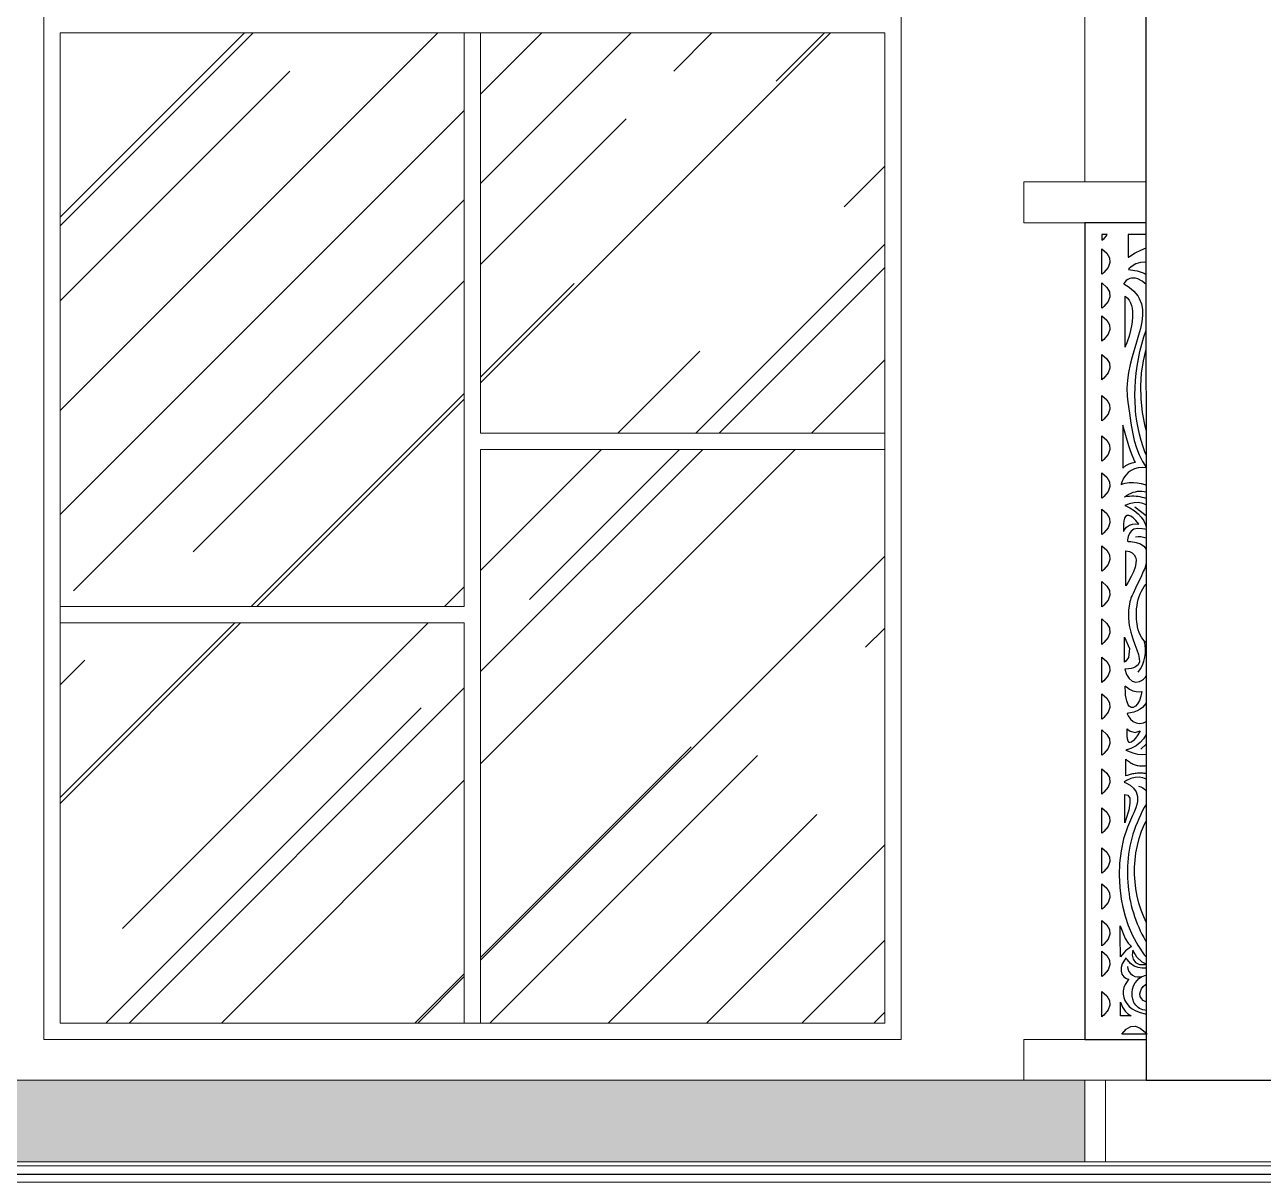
# Model space of a CAD drawing. Header units: inches. Extents: x 249 to 1192, y -18 to 440.
# Drawn here: x 713.06 to 716.094, y 263.545 to 266.37 of the extents above; entities that cross this region are included whole.
import ezdxf

# ---------------------------------------------------------------- set-up
doc = ezdxf.new("R2010")
doc.units = ezdxf.units.IN
doc.header["$MEASUREMENT"] = 0
for name, color, linetype, lineweight in [('ARSIR 1', 33, 'Continuous', 0), ('ARSIR KERAMIK', 66, 'Continuous', 25), ('DINDING', 6, 'Continuous', 0), ('KACA', 141, 'Continuous', 30), ('KUSEN', 16, 'Continuous', 15), ('LANTAI', 135, 'Continuous', 9)]:
    doc.layers.add(name, color=color, linetype=linetype, lineweight=lineweight)
doc.layers.add('KOLOM', color=5, linetype='Continuous')
doc.linetypes.add('BATTING', pattern='A,0.0001,-0.1,[134,ltypeshp.shx,S=0.1,R=0,X=-0.1,Y=0],-0.2,[134,ltypeshp.shx,S=0.1,R=180,X=0.1,Y=0],-0.1', length=0.4001)

# ---------------------------------------------------------------- blocks, each defined once
blk = doc.blocks.new('POTONGAN AA')
at = {"layer": 'ARSIR 1'}
h = blk.add_hatch(dxfattribs=at)
h.set_pattern_fill('CROSS', color=256, scale=0.1, style=0)
h.set_pattern_definition([(0, (688.437727, 128.103324), (0.025, 0.025), [0.0125, -0.0375]), (90, (688.443977, 128.097074), (-0.025, 0.025), [0.0125, -0.0375])])
h.paths.add_polyline_path([(695.1377, 128.1033), (695.1377, 128.3033), (692.1384, 128.3033), (692.1384, 128.1033)])
h.paths.add_polyline_path([(699.1374, 128.1033), (699.1374, 128.3033), (696.1382, 128.3033), (696.1382, 128.1033)])
h.paths.add_polyline_path([(703.1377, 128.1033), (703.1377, 128.3033), (700.1379, 128.3033), (700.1379, 128.1033)])
h.paths.add_polyline_path([(707.1379, 128.1033), (707.1379, 128.3033), (704.1382, 128.3033), (704.1382, 128.1033)])
h.paths.add_polyline_path([(711.1377, 128.1033), (711.1377, 128.3033), (708.1384, 128.3033), (708.1384, 128.1033)])
h.paths.add_polyline_path([(715.1379, 128.1033), (715.1379, 128.3033), (712.1382, 128.3033), (712.1382, 128.1033)])
h.paths.add_polyline_path([(719.2877, 128.1033), (719.2877, 128.3033), (716.1384, 128.3033), (716.1384, 128.1033)])
h.paths.add_polyline_path([(719.2877, 128.3033), (719.2877, 128.1033), (719.8377, 128.1033), (719.8377, 128.3033)])
at = {"layer": 'KACA'}
h = blk.add_hatch(dxfattribs=at)
h.set_pattern_fill('AR-RROOF', color=256, scale=0.5, angle=45, style=0)
h.set_pattern_definition([(45, (696.6282, 128.4433), (0.424264, 1.13137), [7.5, -1, 2.5, -0.5]), (45, (696.92163, 129.0903), (-0.82378, 0.116673), [1.5, -0.165, 3, -0.375]), (45, (696.50444, 128.92062), (1.601597, 2.0753584), [4, -0.7, 2, -0.5])])
h.paths.add_polyline_path([(709.6578, 129.8883), (710.6477, 129.8883), (710.6477, 130.8683), (709.6578, 130.8683)])
h.paths.add_polyline_path([(708.6279, 130.8683), (708.6279, 129.4633), (709.6178, 129.4633), (709.6178, 130.8683)])
h.paths.add_polyline_path([(709.6178, 129.4233), (708.6279, 129.4233), (708.6279, 128.4433), (709.6178, 128.4433)])
h.paths.add_polyline_path([(709.6578, 129.8483), (709.6578, 128.4433), (710.6477, 128.4433), (710.6477, 129.8483)])
at = {"layer": 'ARSIR KERAMIK', "linetype": 'BATTING', "ltscale": 0.045}
blk.add_lwpolyline([(688.8277, 128.0733), (719.8377, 128.0733)], dxfattribs=at)
at = {"layer": 'DINDING'}
blk.add_lwpolyline([(712.0877, 128.3033), (711.9877, 128.3033), (711.1882, 128.3033), (711.1882, 128.1033), (711.2882, 128.1033), (712.0877, 128.1033)], close=True, dxfattribs=at)
at = {"layer": 'KACA'}
for points in [[(711.2879, 130.4033), (711.1377, 130.4033), (711.1377, 128.4033), (711.2879, 128.4033)], [(711.2879, 130.4033), (711.1377, 130.4033), (711.1377, 128.4033), (711.2879, 128.4033)], [(711.2879, 130.3747), (711.2817, 130.3747), (711.2725, 130.3747), (711.2644, 130.3748), (711.2575, 130.3748), (711.2518, 130.3748), (711.2476, 130.3748), (711.2449, 130.3749), (711.244, 130.3749), (711.244, 130.3739), (711.244, 130.3712), (711.244, 130.3671), (711.244, 130.3619), (711.244, 130.3495), (711.244, 130.3365), (711.244, 130.3307), (711.244, 130.3257), (711.244, 130.3218), (711.244, 130.3194), (711.244, 130.3189), (711.244, 130.3188), (711.2442, 130.3189), (711.2451, 130.3195), (711.247, 130.3207), (711.2613, 130.3294), (711.2749, 130.3365), (711.2879, 130.3422), (711.2879, 130.3422)], [(711.2879, 130.3747), (711.2817, 130.3747), (711.2725, 130.3747), (711.2644, 130.3748), (711.2575, 130.3748), (711.2518, 130.3748), (711.2476, 130.3748), (711.2449, 130.3749), (711.244, 130.3749), (711.244, 130.3739), (711.244, 130.3712), (711.244, 130.3671), (711.244, 130.3619), (711.244, 130.3495), (711.244, 130.3365), (711.244, 130.3307), (711.244, 130.3257), (711.244, 130.3218), (711.244, 130.3194), (711.244, 130.3189), (711.244, 130.3188), (711.2442, 130.3189), (711.2451, 130.3195), (711.247, 130.3207), (711.2613, 130.3294), (711.2749, 130.3365), (711.2879, 130.3422), (711.2879, 130.3422)], [(711.2879, 130.3065), (711.285, 130.3071), (711.2743, 130.3063), (711.2631, 130.3025), (711.2517, 130.2954), (711.246, 130.2905), (711.2446, 130.2892), (711.2445, 130.2887), (711.2456, 130.2887), (711.2498, 130.2884), (711.2661, 130.2859), (711.2807, 130.2808), (711.2879, 130.2764)], [(711.2879, 130.3065), (711.285, 130.3071), (711.2743, 130.3063), (711.2631, 130.3025), (711.2517, 130.2954), (711.246, 130.2905), (711.2446, 130.2892), (711.2445, 130.2887), (711.2456, 130.2887), (711.2498, 130.2884), (711.2661, 130.2859), (711.2807, 130.2808), (711.2879, 130.2764)], [(711.2879, 130.2519), (711.2781, 130.2604), (711.2676, 130.2659), (711.2624, 130.2674), (711.2574, 130.2681), (711.2525, 130.2678), (711.2479, 130.2667), (711.2435, 130.2647), (711.2395, 130.2618), (711.2359, 130.258), (711.2343, 130.2557), (711.2335, 130.2545), (711.2333, 130.2538), (711.2356, 130.2526), (711.2439, 130.2474), (711.2512, 130.242), (711.2576, 130.2363), (711.263, 130.2305), (711.2675, 130.2244), (711.2712, 130.2181), (711.2764, 130.2049), (711.2788, 130.1909), (711.279, 130.1761), (711.2772, 130.1607), (711.2739, 130.1446), (711.2695, 130.128), (711.2644, 130.1107), (711.2536, 130.0748), (711.2488, 130.0561), (711.2448, 130.0371), (711.242, 130.0178), (711.241, 129.9982), (711.2419, 129.9786), (711.2436, 129.9639), (711.2469, 129.9367), (711.2504, 129.9123), (711.2543, 129.8902), (711.2589, 129.8702), (711.2643, 129.8518), (711.271, 129.8348), (711.279, 129.8188), (711.2886, 129.8034), (711.278, 129.8039), (711.2683, 129.803), (711.2594, 129.8007), (711.2515, 129.797), (711.2444, 129.7919), (711.2382, 129.7855), (711.2328, 129.7777), (711.2284, 129.7685), (711.2265, 129.7633), (711.2264, 129.763), (711.227, 129.7632), (711.2284, 129.7635), (711.2311, 129.7642), (711.2364, 129.7654), (711.2467, 129.767), (711.2567, 129.7674), (711.2663, 129.7667), (711.2756, 129.7651), (711.2847, 129.7624), (711.2879, 129.7611)], [(711.2879, 130.2519), (711.2781, 130.2604), (711.2676, 130.2659), (711.2624, 130.2674), (711.2574, 130.2681), (711.2525, 130.2678), (711.2479, 130.2667), (711.2435, 130.2647), (711.2395, 130.2618), (711.2359, 130.258), (711.2343, 130.2557), (711.2335, 130.2545), (711.2333, 130.2538), (711.2356, 130.2526), (711.2439, 130.2474), (711.2512, 130.242), (711.2576, 130.2363), (711.263, 130.2305), (711.2675, 130.2244), (711.2712, 130.2181), (711.2764, 130.2049), (711.2788, 130.1909), (711.279, 130.1761), (711.2772, 130.1607), (711.2739, 130.1446), (711.2695, 130.128), (711.2644, 130.1107), (711.2536, 130.0748), (711.2488, 130.0561), (711.2448, 130.0371), (711.242, 130.0178), (711.241, 129.9982), (711.2419, 129.9786), (711.2436, 129.9639), (711.2469, 129.9367), (711.2504, 129.9123), (711.2543, 129.8902), (711.2589, 129.8702), (711.2643, 129.8518), (711.271, 129.8348), (711.279, 129.8188), (711.2886, 129.8034), (711.278, 129.8039), (711.2683, 129.803), (711.2594, 129.8007), (711.2515, 129.797), (711.2444, 129.7919), (711.2382, 129.7855), (711.2328, 129.7777), (711.2284, 129.7685), (711.2265, 129.7633), (711.2264, 129.763), (711.227, 129.7632), (711.2284, 129.7635), (711.2311, 129.7642), (711.2364, 129.7654), (711.2467, 129.767), (711.2567, 129.7674), (711.2663, 129.7667), (711.2756, 129.7651), (711.2847, 129.7624), (711.2879, 129.7611)], [(711.2879, 129.8353), (711.2859, 129.8402), (711.2805, 129.8549), (711.2758, 129.87), (711.2717, 129.8855), (711.2682, 129.9014), (711.2654, 129.9177), (711.2632, 129.9342), (711.2623, 129.9426), (711.2621, 129.9446), (711.2621, 129.9457), (711.2619, 129.9478), (711.2609, 129.9648), (711.2605, 129.9821), (711.2609, 129.9995), (711.2619, 130.0171), (711.2635, 130.0348), (711.2659, 130.0526), (711.269, 130.0704), (711.2728, 130.0882), (711.2773, 130.1061), (711.2825, 130.1239), (711.2879, 130.14)], [(711.2879, 129.8353), (711.2859, 129.8402), (711.2805, 129.8549), (711.2758, 129.87), (711.2717, 129.8855), (711.2682, 129.9014), (711.2654, 129.9177), (711.2632, 129.9342), (711.2623, 129.9426), (711.2621, 129.9446), (711.2621, 129.9457), (711.2619, 129.9478), (711.2609, 129.9648), (711.2605, 129.9821), (711.2609, 129.9995), (711.2619, 130.0171), (711.2635, 130.0348), (711.2659, 130.0526), (711.269, 130.0704), (711.2728, 130.0882), (711.2773, 130.1061), (711.2825, 130.1239), (711.2879, 130.14)], [(711.2879, 129.8958), (711.2856, 129.9051), (711.2794, 129.9389), (711.2759, 129.9718), (711.275, 130.0038), (711.2768, 130.0349), (711.2812, 130.0651), (711.2879, 130.0936)], [(711.2879, 129.8958), (711.2856, 129.9051), (711.2794, 129.9389), (711.2759, 129.9718), (711.275, 130.0038), (711.2768, 130.0349), (711.2812, 130.0651), (711.2879, 130.0936)], [(711.2879, 129.7282), (711.2836, 129.7295), (711.2787, 129.7308), (711.2737, 129.7318), (711.2686, 129.7326), (711.2634, 129.7332), (711.2581, 129.7335), (711.2527, 129.7335), (711.2472, 129.7333), (711.2416, 129.7329), (711.236, 129.7322), (711.2352, 129.7321), (711.2352, 129.7321), (711.2354, 129.7322), (711.2357, 129.7325), (711.2371, 129.7334), (711.24, 129.7353), (711.2455, 129.7385), (711.2511, 129.7412), (711.2565, 129.7433), (711.262, 129.7448), (711.2673, 129.7458), (711.2727, 129.7462), (711.2779, 129.746), (711.2831, 129.7453), (711.2879, 129.7441)], [(711.2879, 129.7282), (711.2836, 129.7295), (711.2787, 129.7308), (711.2737, 129.7318), (711.2686, 129.7326), (711.2634, 129.7332), (711.2581, 129.7335), (711.2527, 129.7335), (711.2472, 129.7333), (711.2416, 129.7329), (711.236, 129.7322), (711.2352, 129.7321), (711.2352, 129.7321), (711.2354, 129.7322), (711.2357, 129.7325), (711.2371, 129.7334), (711.24, 129.7353), (711.2455, 129.7385), (711.2511, 129.7412), (711.2565, 129.7433), (711.262, 129.7448), (711.2673, 129.7458), (711.2727, 129.7462), (711.2779, 129.746), (711.2831, 129.7453), (711.2879, 129.7441)], [(711.2879, 129.7126), (711.2801, 129.716), (711.2697, 129.718), (711.2586, 129.7178), (711.2468, 129.7152), (711.2407, 129.713), (711.2375, 129.7117), (711.2359, 129.7109), (711.2365, 129.7106), (711.2483, 129.7051), (711.2589, 129.6985), (711.2682, 129.6909), (711.276, 129.6824), (711.2822, 129.6732), (711.2866, 129.6634), (711.2879, 129.6584)], [(711.2879, 129.7126), (711.2801, 129.716), (711.2697, 129.718), (711.2586, 129.7178), (711.2468, 129.7152), (711.2407, 129.713), (711.2375, 129.7117), (711.2359, 129.7109), (711.2365, 129.7106), (711.2483, 129.7051), (711.2589, 129.6985), (711.2682, 129.6909), (711.276, 129.6824), (711.2822, 129.6732), (711.2866, 129.6634), (711.2879, 129.6584)], [(711.2604, 129.7078), (711.2879, 129.6865)], [(711.2604, 129.7078), (711.2879, 129.6865)], [(711.2879, 129.6521), (711.2846, 129.653), (711.278, 129.6542), (711.2669, 129.6547), (711.2581, 129.6526), (711.2515, 129.6483), (711.2469, 129.6423), (711.2438, 129.6349), (711.2422, 129.6265), (711.242, 129.6243), (711.2421, 129.6232), (711.2439, 129.6231), (711.2508, 129.6224), (711.2635, 129.6205), (711.2743, 129.6171), (711.2827, 129.6113), (711.2858, 129.6073), (711.2879, 129.6029)], [(711.2879, 129.6521), (711.2846, 129.653), (711.278, 129.6542), (711.2669, 129.6547), (711.2581, 129.6526), (711.2515, 129.6483), (711.2469, 129.6423), (711.2438, 129.6349), (711.2422, 129.6265), (711.242, 129.6243), (711.2421, 129.6232), (711.2439, 129.6231), (711.2508, 129.6224), (711.2635, 129.6205), (711.2743, 129.6171), (711.2827, 129.6113), (711.2858, 129.6073), (711.2879, 129.6029)], [(711.2879, 129.5691), (711.2859, 129.5603), (711.2855, 129.5588), (711.2854, 129.5585), (711.2854, 129.5583), (711.2851, 129.5577), (711.2839, 129.5551), (711.2819, 129.5509), (711.2793, 129.5454), (711.2763, 129.5389), (711.2622, 129.5088), (711.2559, 129.4955), (711.2535, 129.4903), (711.2517, 129.4865), (711.2507, 129.4843), (711.2505, 129.484), (711.2502, 129.483), (711.2495, 129.4803), (711.2481, 129.475), (711.2449, 129.4546), (711.2446, 129.4354), (711.2467, 129.4173), (711.2504, 129.4004), (711.2552, 129.3848), (711.2603, 129.3705), (711.2651, 129.3576), (711.269, 129.3462), (711.2713, 129.3362), (711.2714, 129.3277), (711.2686, 129.3208), (711.2622, 129.3156), (711.2575, 129.3135), (711.2516, 129.312), (711.2445, 129.3108), (711.2362, 129.3101), (711.2403, 129.2973), (711.2463, 129.2875), (711.2538, 129.2811), (711.2625, 129.2784), (711.2718, 129.2798), (711.2766, 129.2822), (711.2815, 129.2857), (711.2863, 129.2905), (711.2879, 129.2926)], [(711.2879, 129.5691), (711.2859, 129.5603), (711.2855, 129.5588), (711.2854, 129.5585), (711.2854, 129.5583), (711.2851, 129.5577), (711.2839, 129.5551), (711.2819, 129.5509), (711.2793, 129.5454), (711.2763, 129.5389), (711.2622, 129.5088), (711.2559, 129.4955), (711.2535, 129.4903), (711.2517, 129.4865), (711.2507, 129.4843), (711.2505, 129.484), (711.2502, 129.483), (711.2495, 129.4803), (711.2481, 129.475), (711.2449, 129.4546), (711.2446, 129.4354), (711.2467, 129.4173), (711.2504, 129.4004), (711.2552, 129.3848), (711.2603, 129.3705), (711.2651, 129.3576), (711.269, 129.3462), (711.2713, 129.3362), (711.2714, 129.3277), (711.2686, 129.3208), (711.2622, 129.3156), (711.2575, 129.3135), (711.2516, 129.312), (711.2445, 129.3108), (711.2362, 129.3101), (711.2403, 129.2973), (711.2463, 129.2875), (711.2538, 129.2811), (711.2625, 129.2784), (711.2718, 129.2798), (711.2766, 129.2822), (711.2815, 129.2857), (711.2863, 129.2905), (711.2879, 129.2926)], [(711.2879, 129.3746), (711.287, 129.3754), (711.2832, 129.3793), (711.2797, 129.3837), (711.2764, 129.3886), (711.2735, 129.3941), (711.271, 129.4), (711.2689, 129.4065), (711.2671, 129.4135), (711.2658, 129.4211), (711.2654, 129.4251), (711.2652, 129.4272), (711.2647, 129.4317), (711.2643, 129.4409), (711.2643, 129.4496), (711.2648, 129.458), (711.2657, 129.4661), (711.2671, 129.4737), (711.2689, 129.4811), (711.271, 129.488), (711.2736, 129.4946), (711.2766, 129.5008), (711.2798, 129.5067), (711.2834, 129.5122), (711.2874, 129.5174), (711.2879, 129.518)], [(711.2879, 129.3746), (711.287, 129.3754), (711.2832, 129.3793), (711.2797, 129.3837), (711.2764, 129.3886), (711.2735, 129.3941), (711.271, 129.4), (711.2689, 129.4065), (711.2671, 129.4135), (711.2658, 129.4211), (711.2654, 129.4251), (711.2652, 129.4272), (711.2647, 129.4317), (711.2643, 129.4409), (711.2643, 129.4496), (711.2648, 129.458), (711.2657, 129.4661), (711.2671, 129.4737), (711.2689, 129.4811), (711.271, 129.488), (711.2736, 129.4946), (711.2766, 129.5008), (711.2798, 129.5067), (711.2834, 129.5122), (711.2874, 129.5174), (711.2879, 129.518)], [(711.2879, 129.2273), (711.2842, 129.2219), (711.2791, 129.2165), (711.2731, 129.2119), (711.2661, 129.2081), (711.2583, 129.2051), (711.2496, 129.203), (711.2449, 129.2022), (711.2424, 129.2019), (711.2415, 129.2016), (711.2418, 129.2009), (711.2441, 129.1958), (711.2496, 129.1874), (711.2562, 129.1816), (711.2638, 129.1783), (711.2721, 129.1774), (711.2812, 129.179), (711.2879, 129.1817)], [(711.2879, 129.2273), (711.2842, 129.2219), (711.2791, 129.2165), (711.2731, 129.2119), (711.2661, 129.2081), (711.2583, 129.2051), (711.2496, 129.203), (711.2449, 129.2022), (711.2424, 129.2019), (711.2415, 129.2016), (711.2418, 129.2009), (711.2441, 129.1958), (711.2496, 129.1874), (711.2562, 129.1816), (711.2638, 129.1783), (711.2721, 129.1774), (711.2812, 129.179), (711.2879, 129.1817)], [(711.2879, 129.1504), (711.282, 129.1398), (711.2738, 129.1301), (711.2634, 129.1222), (711.2508, 129.116), (711.2436, 129.1135), (711.2397, 129.1124), (711.2388, 129.1121), (711.2383, 129.112), (711.2391, 129.1116), (711.2424, 129.11), (711.2553, 129.105), (711.2673, 129.1021), (711.2783, 129.1012), (711.2879, 129.1022)], [(711.2879, 129.1504), (711.282, 129.1398), (711.2738, 129.1301), (711.2634, 129.1222), (711.2508, 129.116), (711.2436, 129.1135), (711.2397, 129.1124), (711.2388, 129.1121), (711.2383, 129.112), (711.2391, 129.1116), (711.2424, 129.11), (711.2553, 129.105), (711.2673, 129.1021), (711.2783, 129.1012), (711.2879, 129.1022)], [(711.2747, 129.1143), (711.2879, 129.1264)], [(711.2747, 129.1143), (711.2879, 129.1264)], [(711.2879, 129.054), (711.2861, 129.0543), (711.2835, 129.0547), (711.2808, 129.055), (711.278, 129.0552), (711.2752, 129.0553), (711.2724, 129.0553), (711.2695, 129.0552), (711.2666, 129.055), (711.2637, 129.0547), (711.2608, 129.0544), (711.2579, 129.0539), (711.255, 129.0534), (711.2522, 129.0528), (711.2493, 129.0521), (711.2465, 129.0513), (711.2438, 129.0505), (711.2412, 129.0496), (711.2386, 129.0486), (711.2386, 129.0495), (711.2386, 129.0506), (711.2386, 129.0519), (711.2386, 129.0534), (711.2386, 129.0551), (711.2386, 129.057), (711.2386, 129.0589), (711.2386, 129.061), (711.2386, 129.0653), (711.2386, 129.0698), (711.2386, 129.0743), (711.2386, 129.0785), (711.2386, 129.0804), (711.2386, 129.0823), (711.2386, 129.084), (711.2386, 129.0855), (711.2386, 129.0868), (711.2386, 129.0879), (711.2386, 129.0888), (711.2386, 129.0894), (711.2386, 129.0898), (711.2386, 129.0898), (711.2386, 129.0898), (711.2386, 129.0898), (711.2387, 129.0897), (711.2392, 129.0892), (711.2403, 129.0883), (711.2425, 129.0864), (711.2447, 129.0847), (711.247, 129.0831), (711.2493, 129.0816), (711.2516, 129.0802), (711.254, 129.079), (711.2564, 129.0778), (711.2588, 129.0768), (711.2613, 129.0759), (711.2638, 129.0752), (711.2663, 129.0745), (711.2688, 129.074), (711.2714, 129.0736), (711.274, 129.0733), (711.2766, 129.0732), (711.2793, 129.0731), (711.282, 129.0732), (711.2847, 129.0735), (711.2874, 129.0738), (711.2879, 129.0739)], [(711.2879, 129.054), (711.2861, 129.0543), (711.2835, 129.0547), (711.2808, 129.055), (711.278, 129.0552), (711.2752, 129.0553), (711.2724, 129.0553), (711.2695, 129.0552), (711.2666, 129.055), (711.2637, 129.0547), (711.2608, 129.0544), (711.2579, 129.0539), (711.255, 129.0534), (711.2522, 129.0528), (711.2493, 129.0521), (711.2465, 129.0513), (711.2438, 129.0505), (711.2412, 129.0496), (711.2386, 129.0486), (711.2386, 129.0495), (711.2386, 129.0506), (711.2386, 129.0519), (711.2386, 129.0534), (711.2386, 129.0551), (711.2386, 129.057), (711.2386, 129.0589), (711.2386, 129.061), (711.2386, 129.0653), (711.2386, 129.0698), (711.2386, 129.0743), (711.2386, 129.0785), (711.2386, 129.0804), (711.2386, 129.0823), (711.2386, 129.084), (711.2386, 129.0855), (711.2386, 129.0868), (711.2386, 129.0879), (711.2386, 129.0888), (711.2386, 129.0894), (711.2386, 129.0898), (711.2386, 129.0898), (711.2386, 129.0898), (711.2386, 129.0898), (711.2387, 129.0897), (711.2392, 129.0892), (711.2403, 129.0883), (711.2425, 129.0864), (711.2447, 129.0847), (711.247, 129.0831), (711.2493, 129.0816), (711.2516, 129.0802), (711.254, 129.079), (711.2564, 129.0778), (711.2588, 129.0768), (711.2613, 129.0759), (711.2638, 129.0752), (711.2663, 129.0745), (711.2688, 129.074), (711.2714, 129.0736), (711.274, 129.0733), (711.2766, 129.0732), (711.2793, 129.0731), (711.282, 129.0732), (711.2847, 129.0735), (711.2874, 129.0738), (711.2879, 129.0739)], [(711.2879, 129.0406), (711.2797, 129.044), (711.2706, 129.0455), (711.261, 129.045), (711.2509, 129.0423), (711.2403, 129.0375), (711.2348, 129.0343), (711.2342, 129.0335), (711.2356, 129.0329), (711.2384, 129.0317), (711.2488, 129.0258), (711.2574, 129.0184), (711.2636, 129.0094), (711.267, 128.9985), (711.267, 128.9857), (711.2656, 128.9785), (711.2632, 128.9708), (711.2597, 128.9625), (711.2576, 128.9581), (711.2543, 128.9517), (711.2422, 128.9235), (711.233, 128.8945), (711.2267, 128.8649), (711.2231, 128.835), (711.2221, 128.8052), (711.2235, 128.7757), (711.2272, 128.7468), (711.2309, 128.7271), (711.2366, 128.7054), (711.2444, 128.6821), (711.2546, 128.6581), (711.2676, 128.6339), (711.2836, 128.6102), (711.2879, 128.6052)], [(711.2879, 129.0406), (711.2797, 129.044), (711.2706, 129.0455), (711.261, 129.045), (711.2509, 129.0423), (711.2403, 129.0375), (711.2348, 129.0343), (711.2342, 129.0335), (711.2356, 129.0329), (711.2384, 129.0317), (711.2488, 129.0258), (711.2574, 129.0184), (711.2636, 129.0094), (711.267, 128.9985), (711.267, 128.9857), (711.2656, 128.9785), (711.2632, 128.9708), (711.2597, 128.9625), (711.2576, 128.9581), (711.2543, 128.9517), (711.2422, 128.9235), (711.233, 128.8945), (711.2267, 128.8649), (711.2231, 128.835), (711.2221, 128.8052), (711.2235, 128.7757), (711.2272, 128.7468), (711.2309, 128.7271), (711.2366, 128.7054), (711.2444, 128.6821), (711.2546, 128.6581), (711.2676, 128.6339), (711.2836, 128.6102), (711.2879, 128.6052)], [(711.2879, 128.9783), (711.2836, 128.9711), (711.2787, 128.962), (711.2741, 128.9528), (711.2698, 128.9435), (711.2658, 128.9341), (711.2621, 128.9247), (711.2588, 128.9151), (711.2558, 128.9056), (711.2531, 128.8959), (711.2506, 128.8862), (711.2485, 128.8765), (711.2467, 128.8668), (711.2452, 128.857), (711.244, 128.8472), (711.2431, 128.8374), (711.2425, 128.8276), (711.2422, 128.8178), (711.2421, 128.8081), (711.2424, 128.7984), (711.2429, 128.7887), (711.2437, 128.779), (711.2448, 128.7694), (711.2461, 128.7598), (711.2477, 128.7504), (711.2496, 128.7409), (711.2517, 128.7316), (711.2541, 128.7224), (711.2567, 128.7133), (711.2596, 128.7042), (711.2628, 128.6953), (711.2662, 128.6865), (711.2698, 128.6779), (711.2737, 128.6693), (711.2778, 128.661), (711.2822, 128.6528), (711.2868, 128.6447), (711.2879, 128.6428)], [(711.2879, 128.9783), (711.2836, 128.9711), (711.2787, 128.962), (711.2741, 128.9528), (711.2698, 128.9435), (711.2658, 128.9341), (711.2621, 128.9247), (711.2588, 128.9151), (711.2558, 128.9056), (711.2531, 128.8959), (711.2506, 128.8862), (711.2485, 128.8765), (711.2467, 128.8668), (711.2452, 128.857), (711.244, 128.8472), (711.2431, 128.8374), (711.2425, 128.8276), (711.2422, 128.8178), (711.2421, 128.8081), (711.2424, 128.7984), (711.2429, 128.7887), (711.2437, 128.779), (711.2448, 128.7694), (711.2461, 128.7598), (711.2477, 128.7504), (711.2496, 128.7409), (711.2517, 128.7316), (711.2541, 128.7224), (711.2567, 128.7133), (711.2596, 128.7042), (711.2628, 128.6953), (711.2662, 128.6865), (711.2698, 128.6779), (711.2737, 128.6693), (711.2778, 128.661), (711.2822, 128.6528), (711.2868, 128.6447), (711.2879, 128.6428)], [(711.2879, 128.6904), (711.2821, 128.7035), (711.2758, 128.7202), (711.2705, 128.7372), (711.2662, 128.7544), (711.263, 128.7719), (711.2608, 128.7895), (711.2597, 128.8072), (711.2598, 128.8249), (711.2609, 128.8427), (711.2632, 128.8604), (711.2666, 128.8781), (711.2712, 128.8956), (711.277, 128.913), (711.284, 128.9301), (711.2879, 128.9381)], [(711.2879, 128.6904), (711.2821, 128.7035), (711.2758, 128.7202), (711.2705, 128.7372), (711.2662, 128.7544), (711.263, 128.7719), (711.2608, 128.7895), (711.2597, 128.8072), (711.2598, 128.8249), (711.2609, 128.8427), (711.2632, 128.8604), (711.2666, 128.8781), (711.2712, 128.8956), (711.277, 128.913), (711.284, 128.9301), (711.2879, 128.9381)], [(711.2879, 128.578), (711.2787, 128.5777), (711.2686, 128.5793), (711.2589, 128.5831), (711.25, 128.5892), (711.242, 128.5979), (711.2401, 128.6005), (711.2392, 128.6018), (711.2388, 128.6025), (711.2383, 128.602), (711.2347, 128.5976), (711.2295, 128.5886), (711.2268, 128.5795), (711.2266, 128.5708), (711.2287, 128.5631), (711.2332, 128.5567), (711.2399, 128.5521), (711.2441, 128.5506), (711.2453, 128.5504), (711.2442, 128.5489), (711.2413, 128.5454), (711.2366, 128.538), (711.2334, 128.5302), (711.2318, 128.5222), (711.2317, 128.5141), (711.2332, 128.5061), (711.2362, 128.4984), (711.2407, 128.491), (711.2467, 128.4842), (711.2542, 128.4782), (711.2632, 128.473), (711.2737, 128.4689), (711.2857, 128.466), (711.2879, 128.4657)], [(711.2879, 128.578), (711.2787, 128.5777), (711.2686, 128.5793), (711.2589, 128.5831), (711.25, 128.5892), (711.242, 128.5979), (711.2401, 128.6005), (711.2392, 128.6018), (711.2388, 128.6025), (711.2383, 128.602), (711.2347, 128.5976), (711.2295, 128.5886), (711.2268, 128.5795), (711.2266, 128.5708), (711.2287, 128.5631), (711.2332, 128.5567), (711.2399, 128.5521), (711.2441, 128.5506), (711.2453, 128.5504), (711.2442, 128.5489), (711.2413, 128.5454), (711.2366, 128.538), (711.2334, 128.5302), (711.2318, 128.5222), (711.2317, 128.5141), (711.2332, 128.5061), (711.2362, 128.4984), (711.2407, 128.491), (711.2467, 128.4842), (711.2542, 128.4782), (711.2632, 128.473), (711.2737, 128.4689), (711.2857, 128.466), (711.2879, 128.4657)], [(711.2879, 128.4741), (711.2848, 128.4746), (711.2802, 128.4758), (711.276, 128.4774), (711.2721, 128.4794), (711.2686, 128.4818), (711.2655, 128.4845), (711.2627, 128.4874), (711.2604, 128.4907), (711.2583, 128.4941), (711.2554, 128.5016), (711.2538, 128.5096), (711.2536, 128.5179), (711.2549, 128.5262), (711.2574, 128.5342), (711.2613, 128.5417), (711.2665, 128.5485), (711.2696, 128.5515), (711.273, 128.5542), (711.2768, 128.5566), (711.2808, 128.5586), (711.2852, 128.5602), (711.2879, 128.5609)], [(711.2879, 128.4741), (711.2848, 128.4746), (711.2802, 128.4758), (711.276, 128.4774), (711.2721, 128.4794), (711.2686, 128.4818), (711.2655, 128.4845), (711.2627, 128.4874), (711.2604, 128.4907), (711.2583, 128.4941), (711.2554, 128.5016), (711.2538, 128.5096), (711.2536, 128.5179), (711.2549, 128.5262), (711.2574, 128.5342), (711.2613, 128.5417), (711.2665, 128.5485), (711.2696, 128.5515), (711.273, 128.5542), (711.2768, 128.5566), (711.2808, 128.5586), (711.2852, 128.5602), (711.2879, 128.5609)], [(711.2879, 128.4955), (711.2858, 128.4961), (711.2838, 128.497), (711.2809, 128.4988), (711.2764, 128.5034), (711.2738, 128.5087), (711.273, 128.5146), (711.2739, 128.5207), (711.2766, 128.5269), (711.2808, 128.5327), (711.2866, 128.538), (711.2879, 128.5388)], [(711.2879, 128.4955), (711.2858, 128.4961), (711.2838, 128.497), (711.2809, 128.4988), (711.2764, 128.5034), (711.2738, 128.5087), (711.273, 128.5146), (711.2739, 128.5207), (711.2766, 128.5269), (711.2808, 128.5327), (711.2866, 128.538), (711.2879, 128.5388)]]:
    blk.add_lwpolyline(points, dxfattribs=at)
for points in [[(711.1798, 130.3749), (711.1798, 130.3688), (711.1798, 130.3608), (711.1852, 130.3652), (711.1911, 130.3717), (711.193, 130.3749), (711.1899, 130.3749), (711.1855, 130.3749), (711.1815, 130.3749)], [(711.1798, 130.3749), (711.1798, 130.3688), (711.1798, 130.3608), (711.1852, 130.3652), (711.1911, 130.3717), (711.193, 130.3749), (711.1899, 130.3749), (711.1855, 130.3749), (711.1815, 130.3749)], [(711.1798, 130.3395), (711.192, 130.3287), (711.1986, 130.3175), (711.1995, 130.306), (711.1948, 130.294), (711.1845, 130.2816), (711.181, 130.2784), (711.1798, 130.2774), (711.1798, 130.278), (711.1798, 130.2871), (711.1798, 130.3198), (711.1798, 130.3337), (711.1798, 130.3395)], [(711.1798, 130.3395), (711.192, 130.3287), (711.1986, 130.3175), (711.1995, 130.306), (711.1948, 130.294), (711.1845, 130.2816), (711.181, 130.2784), (711.1798, 130.2774), (711.1798, 130.278), (711.1798, 130.2871), (711.1798, 130.3198), (711.1798, 130.3337), (711.1798, 130.3395)], [(711.1798, 130.2559), (711.192, 130.2452), (711.1986, 130.234), (711.1995, 130.2224), (711.1948, 130.2104), (711.1845, 130.1981), (711.181, 130.1949), (711.1798, 130.1939), (711.1798, 130.1945), (711.1798, 130.2035), (711.1798, 130.2363), (711.1798, 130.2502), (711.1798, 130.2559)], [(711.1798, 130.2559), (711.192, 130.2452), (711.1986, 130.234), (711.1995, 130.2224), (711.1948, 130.2104), (711.1845, 130.1981), (711.181, 130.1949), (711.1798, 130.1939), (711.1798, 130.1945), (711.1798, 130.2035), (711.1798, 130.2363), (711.1798, 130.2502), (711.1798, 130.2559)], [(711.2363, 130.224), (711.2417, 130.2193), (711.2461, 130.2138), (711.2495, 130.2077), (711.252, 130.201), (711.2537, 130.1939), (711.2547, 130.1865), (711.2549, 130.1709), (711.2531, 130.1551), (711.25, 130.1398), (711.2462, 130.1258), (711.2423, 130.114), (711.2405, 130.1091), (711.2389, 130.1051), (711.2377, 130.1019), (711.2368, 130.0998), (711.2364, 130.0988), (711.2363, 130.0988), (711.2363, 130.1002), (711.2363, 130.1029), (711.2363, 130.107), (711.2363, 130.1122), (711.2363, 130.1183), (711.2363, 130.133), (711.2363, 130.1497), (711.2363, 130.1844), (711.2363, 130.1998), (711.2363, 130.2066), (711.2363, 130.2124), (711.2363, 130.2173), (711.2363, 130.2209), (711.2363, 130.2232), (711.2363, 130.224)], [(711.2363, 130.224), (711.2417, 130.2193), (711.2461, 130.2138), (711.2495, 130.2077), (711.252, 130.201), (711.2537, 130.1939), (711.2547, 130.1865), (711.2549, 130.1709), (711.2531, 130.1551), (711.25, 130.1398), (711.2462, 130.1258), (711.2423, 130.114), (711.2405, 130.1091), (711.2389, 130.1051), (711.2377, 130.1019), (711.2368, 130.0998), (711.2364, 130.0988), (711.2363, 130.0988), (711.2363, 130.1002), (711.2363, 130.1029), (711.2363, 130.107), (711.2363, 130.1122), (711.2363, 130.1183), (711.2363, 130.133), (711.2363, 130.1497), (711.2363, 130.1844), (711.2363, 130.1998), (711.2363, 130.2066), (711.2363, 130.2124), (711.2363, 130.2173), (711.2363, 130.2209), (711.2363, 130.2232), (711.2363, 130.224)], [(711.1798, 130.1757), (711.192, 130.165), (711.1986, 130.1538), (711.1995, 130.1422), (711.1948, 130.1302), (711.1845, 130.1178), (711.181, 130.1147), (711.1798, 130.1137), (711.1798, 130.1143), (711.1798, 130.1233), (711.1798, 130.1561), (711.1798, 130.17), (711.1798, 130.1757)], [(711.1798, 130.1757), (711.192, 130.165), (711.1986, 130.1538), (711.1995, 130.1422), (711.1948, 130.1302), (711.1845, 130.1178), (711.181, 130.1147), (711.1798, 130.1137), (711.1798, 130.1143), (711.1798, 130.1233), (711.1798, 130.1561), (711.1798, 130.17), (711.1798, 130.1757)], [(711.1798, 130.0811), (711.192, 130.0703), (711.1986, 130.0592), (711.1995, 130.0476), (711.1948, 130.0356), (711.1845, 130.0232), (711.181, 130.02), (711.1798, 130.019), (711.1798, 130.0197), (711.1798, 130.0287), (711.1798, 130.0614), (711.1798, 130.0754), (711.1798, 130.0811)], [(711.1798, 130.0811), (711.192, 130.0703), (711.1986, 130.0592), (711.1995, 130.0476), (711.1948, 130.0356), (711.1845, 130.0232), (711.181, 130.02), (711.1798, 130.019), (711.1798, 130.0197), (711.1798, 130.0287), (711.1798, 130.0614), (711.1798, 130.0754), (711.1798, 130.0811)], [(711.1798, 129.9802), (711.192, 129.9694), (711.1986, 129.9583), (711.1995, 129.9467), (711.1948, 129.9347), (711.1845, 129.9223), (711.181, 129.9191), (711.1798, 129.9181), (711.1798, 129.9188), (711.1798, 129.9278), (711.1798, 129.9605), (711.1798, 129.9745), (711.1798, 129.9802)], [(711.1798, 129.9802), (711.192, 129.9694), (711.1986, 129.9583), (711.1995, 129.9467), (711.1948, 129.9347), (711.1845, 129.9223), (711.181, 129.9191), (711.1798, 129.9181), (711.1798, 129.9188), (711.1798, 129.9278), (711.1798, 129.9605), (711.1798, 129.9745), (711.1798, 129.9802)], [(711.2313, 129.9079), (711.2313, 129.9076), (711.2313, 129.9067), (711.2313, 129.9053), (711.2313, 129.9034), (711.2313, 129.8982), (711.2313, 129.8914), (711.2313, 129.8835), (711.2313, 129.8746), (711.2313, 129.8552), (711.2313, 129.8359), (711.2313, 129.827), (711.2313, 129.819), (711.2313, 129.8123), (711.2313, 129.8071), (711.2313, 129.8051), (711.2313, 129.8037), (711.2313, 129.8028), (711.2313, 129.8025), (711.2386, 129.8086), (711.2461, 129.813), (711.2539, 129.8157), (711.262, 129.8169), (711.2598, 129.8206), (711.2578, 129.8247), (711.2537, 129.8342), (711.2497, 129.845), (711.2458, 129.8568), (711.2383, 129.8822), (711.2313, 129.9079)], [(711.2313, 129.9079), (711.2313, 129.9076), (711.2313, 129.9067), (711.2313, 129.9053), (711.2313, 129.9034), (711.2313, 129.8982), (711.2313, 129.8914), (711.2313, 129.8835), (711.2313, 129.8746), (711.2313, 129.8552), (711.2313, 129.8359), (711.2313, 129.827), (711.2313, 129.819), (711.2313, 129.8123), (711.2313, 129.8071), (711.2313, 129.8051), (711.2313, 129.8037), (711.2313, 129.8028), (711.2313, 129.8025), (711.2386, 129.8086), (711.2461, 129.813), (711.2539, 129.8157), (711.262, 129.8169), (711.2598, 129.8206), (711.2578, 129.8247), (711.2537, 129.8342), (711.2497, 129.845), (711.2458, 129.8568), (711.2383, 129.8822), (711.2313, 129.9079)], [(711.1798, 129.8814), (711.192, 129.8706), (711.1986, 129.8595), (711.1995, 129.8479), (711.1948, 129.8359), (711.1845, 129.8235), (711.181, 129.8203), (711.1798, 129.8193), (711.1798, 129.82), (711.1798, 129.829), (711.1798, 129.8617), (711.1798, 129.8757), (711.1798, 129.8814)], [(711.1798, 129.8814), (711.192, 129.8706), (711.1986, 129.8595), (711.1995, 129.8479), (711.1948, 129.8359), (711.1845, 129.8235), (711.181, 129.8203), (711.1798, 129.8193), (711.1798, 129.82), (711.1798, 129.829), (711.1798, 129.8617), (711.1798, 129.8757), (711.1798, 129.8814)], [(711.1798, 129.7907), (711.192, 129.78), (711.1986, 129.7688), (711.1995, 129.7572), (711.1948, 129.7452), (711.1845, 129.7328), (711.181, 129.7297), (711.1798, 129.7287), (711.1798, 129.7293), (711.1798, 129.7383), (711.1798, 129.7711), (711.1798, 129.785), (711.1798, 129.7907)], [(711.1798, 129.7907), (711.192, 129.78), (711.1986, 129.7688), (711.1995, 129.7572), (711.1948, 129.7452), (711.1845, 129.7328), (711.181, 129.7297), (711.1798, 129.7287), (711.1798, 129.7293), (711.1798, 129.7383), (711.1798, 129.7711), (711.1798, 129.785), (711.1798, 129.7907)], [(711.1798, 129.7021), (711.192, 129.6914), (711.1986, 129.6802), (711.1995, 129.6686), (711.1948, 129.6566), (711.1845, 129.6442), (711.181, 129.6411), (711.1798, 129.64), (711.1798, 129.6407), (711.1798, 129.6497), (711.1798, 129.6825), (711.1798, 129.6964), (711.1798, 129.7021)], [(711.1798, 129.7021), (711.192, 129.6914), (711.1986, 129.6802), (711.1995, 129.6686), (711.1948, 129.6566), (711.1845, 129.6442), (711.181, 129.6411), (711.1798, 129.64), (711.1798, 129.6407), (711.1798, 129.6497), (711.1798, 129.6825), (711.1798, 129.6964), (711.1798, 129.7021)], [(711.2705, 129.6654), (711.2631, 129.6742), (711.2564, 129.6806), (711.2506, 129.6847), (711.2455, 129.6867), (711.2413, 129.6865), (711.2379, 129.6841), (711.2353, 129.6798), (711.2335, 129.6735), (711.2325, 129.6652), (711.2323, 129.6551), (711.2325, 129.6494), (711.2328, 129.6476), (711.2331, 129.6482), (711.2344, 129.6503), (711.2401, 129.6575), (711.2469, 129.6624), (711.2543, 129.6653), (711.2623, 129.6662), (711.2705, 129.6654)], [(711.2705, 129.6654), (711.2631, 129.6742), (711.2564, 129.6806), (711.2506, 129.6847), (711.2455, 129.6867), (711.2413, 129.6865), (711.2379, 129.6841), (711.2353, 129.6798), (711.2335, 129.6735), (711.2325, 129.6652), (711.2323, 129.6551), (711.2325, 129.6494), (711.2328, 129.6476), (711.2331, 129.6482), (711.2344, 129.6503), (711.2401, 129.6575), (711.2469, 129.6624), (711.2543, 129.6653), (711.2623, 129.6662), (711.2705, 129.6654)], [(711.1798, 129.612), (711.192, 129.6012), (711.1986, 129.59), (711.1995, 129.5785), (711.1948, 129.5665), (711.1845, 129.5541), (711.181, 129.5509), (711.1798, 129.5499), (711.1798, 129.5506), (711.1798, 129.5596), (711.1798, 129.5923), (711.1798, 129.6062), (711.1798, 129.612)], [(711.1798, 129.612), (711.192, 129.6012), (711.1986, 129.59), (711.1995, 129.5785), (711.1948, 129.5665), (711.1845, 129.5541), (711.181, 129.5509), (711.1798, 129.5499), (711.1798, 129.5506), (711.1798, 129.5596), (711.1798, 129.5923), (711.1798, 129.6062), (711.1798, 129.612)], [(711.2384, 129.6003), (711.247, 129.5983), (711.2538, 129.595), (711.2588, 129.5904), (711.2621, 129.5846), (711.2635, 129.5776), (711.2632, 129.5693), (711.2612, 129.5597), (711.2573, 129.5489), (711.2517, 129.5368), (711.2443, 129.5235), (711.24, 129.5164), (711.2384, 129.5139), (711.2384, 129.514), (711.2384, 129.5149), (711.2384, 129.5196), (711.2384, 129.5274), (711.2384, 129.5491), (711.2384, 129.573), (711.2384, 129.5837), (711.2384, 129.5924), (711.2384, 129.5982), (711.2384, 129.6003)], [(711.2384, 129.6003), (711.247, 129.5983), (711.2538, 129.595), (711.2588, 129.5904), (711.2621, 129.5846), (711.2635, 129.5776), (711.2632, 129.5693), (711.2612, 129.5597), (711.2573, 129.5489), (711.2517, 129.5368), (711.2443, 129.5235), (711.24, 129.5164), (711.2384, 129.5139), (711.2384, 129.514), (711.2384, 129.5149), (711.2384, 129.5196), (711.2384, 129.5274), (711.2384, 129.5491), (711.2384, 129.573), (711.2384, 129.5837), (711.2384, 129.5924), (711.2384, 129.5982), (711.2384, 129.6003)], [(711.1798, 129.5246), (711.192, 129.5138), (711.1986, 129.5026), (711.1995, 129.491), (711.1948, 129.4791), (711.1845, 129.4667), (711.181, 129.4635), (711.1798, 129.4625), (711.1798, 129.4631), (711.1798, 129.4721), (711.1798, 129.5049), (711.1798, 129.5188), (711.1798, 129.5246)], [(711.1798, 129.5246), (711.192, 129.5138), (711.1986, 129.5026), (711.1995, 129.491), (711.1948, 129.4791), (711.1845, 129.4667), (711.181, 129.4635), (711.1798, 129.4625), (711.1798, 129.4631), (711.1798, 129.4721), (711.1798, 129.5049), (711.1798, 129.5188), (711.1798, 129.5246)], [(711.1798, 129.433), (711.192, 129.4222), (711.1986, 129.4111), (711.1995, 129.3995), (711.1948, 129.3875), (711.1845, 129.3751), (711.181, 129.3719), (711.1798, 129.3709), (711.1798, 129.3716), (711.1798, 129.3806), (711.1798, 129.4133), (711.1798, 129.4273), (711.1798, 129.433)], [(711.1798, 129.433), (711.192, 129.4222), (711.1986, 129.4111), (711.1995, 129.3995), (711.1948, 129.3875), (711.1845, 129.3751), (711.181, 129.3719), (711.1798, 129.3709), (711.1798, 129.3716), (711.1798, 129.3806), (711.1798, 129.4133), (711.1798, 129.4273), (711.1798, 129.433)], [(711.2351, 129.3888), (711.2475, 129.361), (711.245, 129.3387), (711.2382, 129.3297), (711.2351, 129.3271), (711.2351, 129.3277), (711.2351, 129.3367), (711.2351, 129.3693), (711.2351, 129.3831), (711.2351, 129.3888)], [(711.2351, 129.3888), (711.2475, 129.361), (711.245, 129.3387), (711.2382, 129.3297), (711.2351, 129.3271), (711.2351, 129.3277), (711.2351, 129.3367), (711.2351, 129.3693), (711.2351, 129.3831), (711.2351, 129.3888)], [(711.1798, 129.3398), (711.192, 129.329), (711.1986, 129.3178), (711.1995, 129.3062), (711.1948, 129.2943), (711.1845, 129.2819), (711.181, 129.2787), (711.1798, 129.2777), (711.1798, 129.2783), (711.1798, 129.2873), (711.1798, 129.3201), (711.1798, 129.334), (711.1798, 129.3398)], [(711.1798, 129.3398), (711.192, 129.329), (711.1986, 129.3178), (711.1995, 129.3062), (711.1948, 129.2943), (711.1845, 129.2819), (711.181, 129.2787), (711.1798, 129.2777), (711.1798, 129.2783), (711.1798, 129.2873), (711.1798, 129.3201), (711.1798, 129.334), (711.1798, 129.3398)], [(711.2779, 129.2554), (711.2752, 129.2436), (711.2714, 129.2334), (711.2668, 129.2252), (711.2617, 129.2194), (711.2563, 129.2163), (711.2537, 129.2159), (711.2511, 129.2164), (711.2486, 129.2177), (711.2463, 129.2199), (711.2441, 129.2231), (711.2422, 129.2273), (711.2405, 129.2325), (711.239, 129.2389), (711.2379, 129.2464), (711.2372, 129.2551), (711.2368, 129.265), (711.2368, 129.2677), (711.2368, 129.2686), (711.237, 129.2685), (711.2375, 129.2681), (711.2396, 129.2665), (711.2477, 129.2612), (711.2556, 129.2574), (711.2633, 129.2552), (711.2708, 129.2545), (711.2779, 129.2554)], [(711.2779, 129.2554), (711.2752, 129.2436), (711.2714, 129.2334), (711.2668, 129.2252), (711.2617, 129.2194), (711.2563, 129.2163), (711.2537, 129.2159), (711.2511, 129.2164), (711.2486, 129.2177), (711.2463, 129.2199), (711.2441, 129.2231), (711.2422, 129.2273), (711.2405, 129.2325), (711.239, 129.2389), (711.2379, 129.2464), (711.2372, 129.2551), (711.2368, 129.265), (711.2368, 129.2677), (711.2368, 129.2686), (711.237, 129.2685), (711.2375, 129.2681), (711.2396, 129.2665), (711.2477, 129.2612), (711.2556, 129.2574), (711.2633, 129.2552), (711.2708, 129.2545), (711.2779, 129.2554)], [(711.1798, 129.2499), (711.192, 129.2391), (711.1986, 129.228), (711.1995, 129.2164), (711.1948, 129.2044), (711.1845, 129.192), (711.181, 129.1888), (711.1798, 129.1878), (711.1798, 129.1885), (711.1798, 129.1975), (711.1798, 129.2302), (711.1798, 129.2442), (711.1798, 129.2499)], [(711.1798, 129.2499), (711.192, 129.2391), (711.1986, 129.228), (711.1995, 129.2164), (711.1948, 129.2044), (711.1845, 129.192), (711.181, 129.1888), (711.1798, 129.1878), (711.1798, 129.1885), (711.1798, 129.1975), (711.1798, 129.2302), (711.1798, 129.2442), (711.1798, 129.2499)], [(711.1798, 129.1613), (711.192, 129.1505), (711.1986, 129.1393), (711.1995, 129.1277), (711.1948, 129.1158), (711.1845, 129.1034), (711.181, 129.1002), (711.1798, 129.0992), (711.1798, 129.0998), (711.1798, 129.1088), (711.1798, 129.1416), (711.1798, 129.1555), (711.1798, 129.1613)], [(711.1798, 129.1613), (711.192, 129.1505), (711.1986, 129.1393), (711.1995, 129.1277), (711.1948, 129.1158), (711.1845, 129.1034), (711.181, 129.1002), (711.1798, 129.0992), (711.1798, 129.0998), (711.1798, 129.1088), (711.1798, 129.1416), (711.1798, 129.1555), (711.1798, 129.1613)], [(711.2738, 129.1591), (711.2675, 129.1489), (711.2619, 129.1409), (711.2569, 129.1351), (711.2526, 129.1315), (711.249, 129.1301), (711.2462, 129.1309), (711.2439, 129.134), (711.2424, 129.1392), (711.2416, 129.1467), (711.2414, 129.1564), (711.2416, 129.1621), (711.2418, 129.164), (711.2422, 129.1636), (711.2436, 129.1624), (711.2493, 129.1583), (711.2612, 129.1554), (711.2738, 129.1591)], [(711.2738, 129.1591), (711.2675, 129.1489), (711.2619, 129.1409), (711.2569, 129.1351), (711.2526, 129.1315), (711.249, 129.1301), (711.2462, 129.1309), (711.2439, 129.134), (711.2424, 129.1392), (711.2416, 129.1467), (711.2414, 129.1564), (711.2416, 129.1621), (711.2418, 129.164), (711.2422, 129.1636), (711.2436, 129.1624), (711.2493, 129.1583), (711.2612, 129.1554), (711.2738, 129.1591)], [(711.1798, 129.0664), (711.192, 129.0556), (711.1986, 129.0445), (711.1995, 129.0329), (711.1948, 129.0209), (711.1845, 129.0085), (711.181, 129.0053), (711.1798, 129.0043), (711.1798, 129.005), (711.1798, 129.014), (711.1798, 129.0467), (711.1798, 129.0607), (711.1798, 129.0664)], [(711.1798, 129.0664), (711.192, 129.0556), (711.1986, 129.0445), (711.1995, 129.0329), (711.1948, 129.0209), (711.1845, 129.0085), (711.181, 129.0053), (711.1798, 129.0043), (711.1798, 129.005), (711.1798, 129.014), (711.1798, 129.0467), (711.1798, 129.0607), (711.1798, 129.0664)], [(711.2356, 129.0034), (711.2436, 129.0013), (711.2479, 128.9942), (711.2485, 128.982), (711.2454, 128.9647), (711.2386, 128.9423), (711.2364, 128.9359), (711.2356, 128.9337), (711.2356, 128.9338), (711.2356, 128.9345), (711.2356, 128.9446), (711.2356, 128.9813), (711.2356, 128.9969), (711.2356, 129.0016), (711.2356, 129.0034)], [(711.2356, 129.0034), (711.2436, 129.0013), (711.2479, 128.9942), (711.2485, 128.982), (711.2454, 128.9647), (711.2386, 128.9423), (711.2364, 128.9359), (711.2356, 128.9337), (711.2356, 128.9338), (711.2356, 128.9345), (711.2356, 128.9446), (711.2356, 128.9813), (711.2356, 128.9969), (711.2356, 129.0016), (711.2356, 129.0034)], [(711.1798, 128.9706), (711.192, 128.9598), (711.1986, 128.9486), (711.1995, 128.9371), (711.1948, 128.9251), (711.1845, 128.9127), (711.181, 128.9095), (711.1798, 128.9085), (711.1798, 128.9092), (711.1798, 128.9182), (711.1798, 128.9509), (711.1798, 128.9648), (711.1798, 128.9706)], [(711.1798, 128.9706), (711.192, 128.9598), (711.1986, 128.9486), (711.1995, 128.9371), (711.1948, 128.9251), (711.1845, 128.9127), (711.181, 128.9095), (711.1798, 128.9085), (711.1798, 128.9092), (711.1798, 128.9182), (711.1798, 128.9509), (711.1798, 128.9648), (711.1798, 128.9706)], [(711.1798, 128.8727), (711.192, 128.8619), (711.1986, 128.8507), (711.1995, 128.8392), (711.1948, 128.8272), (711.1845, 128.8148), (711.181, 128.8116), (711.1798, 128.8106), (711.1798, 128.8112), (711.1798, 128.8203), (711.1798, 128.853), (711.1798, 128.8669), (711.1798, 128.8727)], [(711.1798, 128.8727), (711.192, 128.8619), (711.1986, 128.8507), (711.1995, 128.8392), (711.1948, 128.8272), (711.1845, 128.8148), (711.181, 128.8116), (711.1798, 128.8106), (711.1798, 128.8112), (711.1798, 128.8203), (711.1798, 128.853), (711.1798, 128.8669), (711.1798, 128.8727)], [(711.1798, 128.7841), (711.192, 128.7734), (711.1986, 128.7622), (711.1995, 128.7506), (711.1948, 128.7386), (711.1845, 128.7262), (711.181, 128.7231), (711.1798, 128.722), (711.1798, 128.7227), (711.1798, 128.7317), (711.1798, 128.7645), (711.1798, 128.7784), (711.1798, 128.7841)], [(711.1798, 128.7841), (711.192, 128.7734), (711.1986, 128.7622), (711.1995, 128.7506), (711.1948, 128.7386), (711.1845, 128.7262), (711.181, 128.7231), (711.1798, 128.722), (711.1798, 128.7227), (711.1798, 128.7317), (711.1798, 128.7645), (711.1798, 128.7784), (711.1798, 128.7841)], [(711.1798, 128.6944), (711.192, 128.6836), (711.1986, 128.6725), (711.1995, 128.6609), (711.1948, 128.6489), (711.1845, 128.6365), (711.181, 128.6333), (711.1798, 128.6323), (711.1798, 128.633), (711.1798, 128.642), (711.1798, 128.6747), (711.1798, 128.6887), (711.1798, 128.6944)], [(711.1798, 128.6944), (711.192, 128.6836), (711.1986, 128.6725), (711.1995, 128.6609), (711.1948, 128.6489), (711.1845, 128.6365), (711.181, 128.6333), (711.1798, 128.6323), (711.1798, 128.633), (711.1798, 128.642), (711.1798, 128.6747), (711.1798, 128.6887), (711.1798, 128.6944)], [(711.2246, 128.6815), (711.2365, 128.6508), (711.244, 128.6387), (711.252, 128.6306), (711.2378, 128.62), (711.2249, 128.6053), (711.2249, 128.6086), (711.2249, 128.6172), (711.2248, 128.6434), (711.2246, 128.6696), (711.2246, 128.6782), (711.2246, 128.6815)], [(711.2246, 128.6815), (711.2365, 128.6508), (711.244, 128.6387), (711.252, 128.6306), (711.2378, 128.62), (711.2249, 128.6053), (711.2249, 128.6086), (711.2249, 128.6172), (711.2248, 128.6434), (711.2246, 128.6696), (711.2246, 128.6782), (711.2246, 128.6815)], [(711.1798, 128.6196), (711.192, 128.6089), (711.1986, 128.5977), (711.1995, 128.5861), (711.1948, 128.5741), (711.1845, 128.5617), (711.181, 128.5586), (711.1798, 128.5576), (711.1798, 128.5582), (711.1798, 128.5672), (711.1798, 128.6), (711.1798, 128.6139), (711.1798, 128.6196)], [(711.1798, 128.6196), (711.192, 128.6089), (711.1986, 128.5977), (711.1995, 128.5861), (711.1948, 128.5741), (711.1845, 128.5617), (711.181, 128.5586), (711.1798, 128.5576), (711.1798, 128.5582), (711.1798, 128.5672), (711.1798, 128.6), (711.1798, 128.6139), (711.1798, 128.6196)], [(711.2558, 128.6215), (711.2538, 128.6099), (711.2562, 128.5998), (711.2624, 128.5919), (711.2721, 128.5872), (711.2847, 128.5864), (711.2883, 128.5869), (711.2888, 128.5874), (711.2866, 128.5884), (711.2786, 128.5929), (711.2654, 128.6051), (711.2558, 128.6215)], [(711.2558, 128.6215), (711.2538, 128.6099), (711.2562, 128.5998), (711.2624, 128.5919), (711.2721, 128.5872), (711.2847, 128.5864), (711.2883, 128.5869), (711.2888, 128.5874), (711.2866, 128.5884), (711.2786, 128.5929), (711.2654, 128.6051), (711.2558, 128.6215)], [(711.1798, 128.5209), (711.192, 128.5102), (711.1986, 128.499), (711.1995, 128.4874), (711.1948, 128.4754), (711.1845, 128.463), (711.181, 128.4599), (711.1798, 128.4589), (711.1798, 128.4595), (711.1798, 128.4685), (711.1798, 128.5013), (711.1798, 128.5152), (711.1798, 128.5209)], [(711.1798, 128.5209), (711.192, 128.5102), (711.1986, 128.499), (711.1995, 128.4874), (711.1948, 128.4754), (711.1845, 128.463), (711.181, 128.4599), (711.1798, 128.4589), (711.1798, 128.4595), (711.1798, 128.4685), (711.1798, 128.5013), (711.1798, 128.5152), (711.1798, 128.5209)], [(711.2516, 128.461), (711.2505, 128.461), (711.2474, 128.461), (711.2383, 128.461), (711.2291, 128.461), (711.2261, 128.461), (711.2249, 128.461), (711.2249, 128.4624), (711.2249, 128.4662), (711.2249, 128.4777), (711.2249, 128.4891), (711.2249, 128.4929), (711.2249, 128.4943), (711.2302, 128.4822), (711.2364, 128.4727), (711.2435, 128.4656), (711.2516, 128.461)], [(711.2516, 128.461), (711.2505, 128.461), (711.2474, 128.461), (711.2383, 128.461), (711.2291, 128.461), (711.2261, 128.461), (711.2249, 128.461), (711.2249, 128.4624), (711.2249, 128.4662), (711.2249, 128.4777), (711.2249, 128.4891), (711.2249, 128.4929), (711.2249, 128.4943), (711.2302, 128.4822), (711.2364, 128.4727), (711.2435, 128.4656), (711.2516, 128.461)], [(711.2283, 128.4159), (711.2391, 128.4281), (711.2503, 128.4347), (711.2618, 128.4356), (711.2738, 128.4309), (711.2862, 128.4206), (711.2894, 128.4171), (711.2904, 128.4159), (711.2898, 128.4159), (711.2808, 128.4159), (711.248, 128.4159), (711.2341, 128.4159), (711.2283, 128.4159)], [(711.2283, 128.4159), (711.2391, 128.4281), (711.2503, 128.4347), (711.2618, 128.4356), (711.2738, 128.4309), (711.2862, 128.4206), (711.2894, 128.4171), (711.2904, 128.4159), (711.2898, 128.4159), (711.2808, 128.4159), (711.248, 128.4159), (711.2341, 128.4159), (711.2283, 128.4159)]]:
    blk.add_lwpolyline(points, close=True, dxfattribs=at)
for points in [[(711.2617, 129.6339, -0.161795), (711.2879, 129.6315, -0.161795)], [(711.2617, 129.6339, -0.161795), (711.2879, 129.6315, -0.161795)], [(711.2689, 129.3025, 0.236848), (711.2832, 129.3793)], [(711.2689, 129.3025, 0.236848), (711.2832, 129.3793)], [(711.2694, 129.0239, -0.181951), (711.2879, 129.0119, -0.181951)], [(711.2694, 129.0239, -0.181951), (711.2879, 129.0119, -0.181951)], [(711.2422, 128.5822, 0.510528), (711.2797, 128.5581)], [(711.2422, 128.5822, 0.510528), (711.2797, 128.5581)]]:
    blk.add_lwpolyline(points, format="xyb", dxfattribs=at)
at = {"layer": 'KOLOM'}
blk.add_lwpolyline([(711.2877, 131.6833), (711.2879, 128.3033), (711.9879, 128.3033), (711.9877, 131.6833)], dxfattribs=at)
at = {"layer": 'KUSEN'}
for points in [[(711.2879, 130.5033), (711.1377, 130.5033), (711.1377, 131.8833)], [(711.2879, 130.4033), (710.9882, 130.4033), (710.9882, 130.5033), (711.2879, 130.5033)], [(711.2879, 128.3033), (710.9882, 128.3033), (710.9882, 128.4033), (711.2879, 128.4033)], [(711.9879, 128.3033), (712.1382, 128.3033), (712.1382, 128.1033), (711.1377, 128.1033), (711.1377, 128.3033), (711.2879, 128.3033)]]:
    blk.add_lwpolyline(points, dxfattribs=at)
for points in [[(710.6877, 128.4033), (708.5879, 128.4033), (708.5879, 130.9083), (710.6877, 130.9083)], [(710.6477, 128.4433), (708.6279, 128.4433), (708.6279, 130.8683), (710.6477, 130.8683)], [(709.6178, 130.8683), (708.6279, 130.8683), (708.6279, 129.4633), (709.6178, 129.4633)], [(710.6477, 129.8883), (709.6578, 129.8883), (709.6578, 130.8683), (710.6477, 130.8683)], [(709.6578, 128.4433), (710.6477, 128.4433), (710.6477, 129.8483), (709.6578, 129.8483)], [(708.6279, 129.4233), (709.6178, 129.4233), (709.6178, 128.4433), (708.6279, 128.4433)]]:
    blk.add_lwpolyline(points, close=True, dxfattribs=at)
at = {"layer": 'LANTAI'}
for points in [[(708.1384, 128.3033), (711.1377, 128.3033)], [(688.8277, 128.0933), (719.8377, 128.0933), (719.8377, 128.1033), (688.8277, 128.1033)], [(688.8277, 128.0933), (719.8377, 128.0933), (719.8377, 128.0533), (688.8277, 128.0533)]]:
    blk.add_lwpolyline(points, dxfattribs=at)

msp = doc.modelspace()

# ---------------------------------------------------------------- block references
at = {"layer": 'KUSEN'}
msp.add_blockref('POTONGAN AA', (4.5189, 135.4814), dxfattribs=at)

doc.saveas('drawing.dxf')
